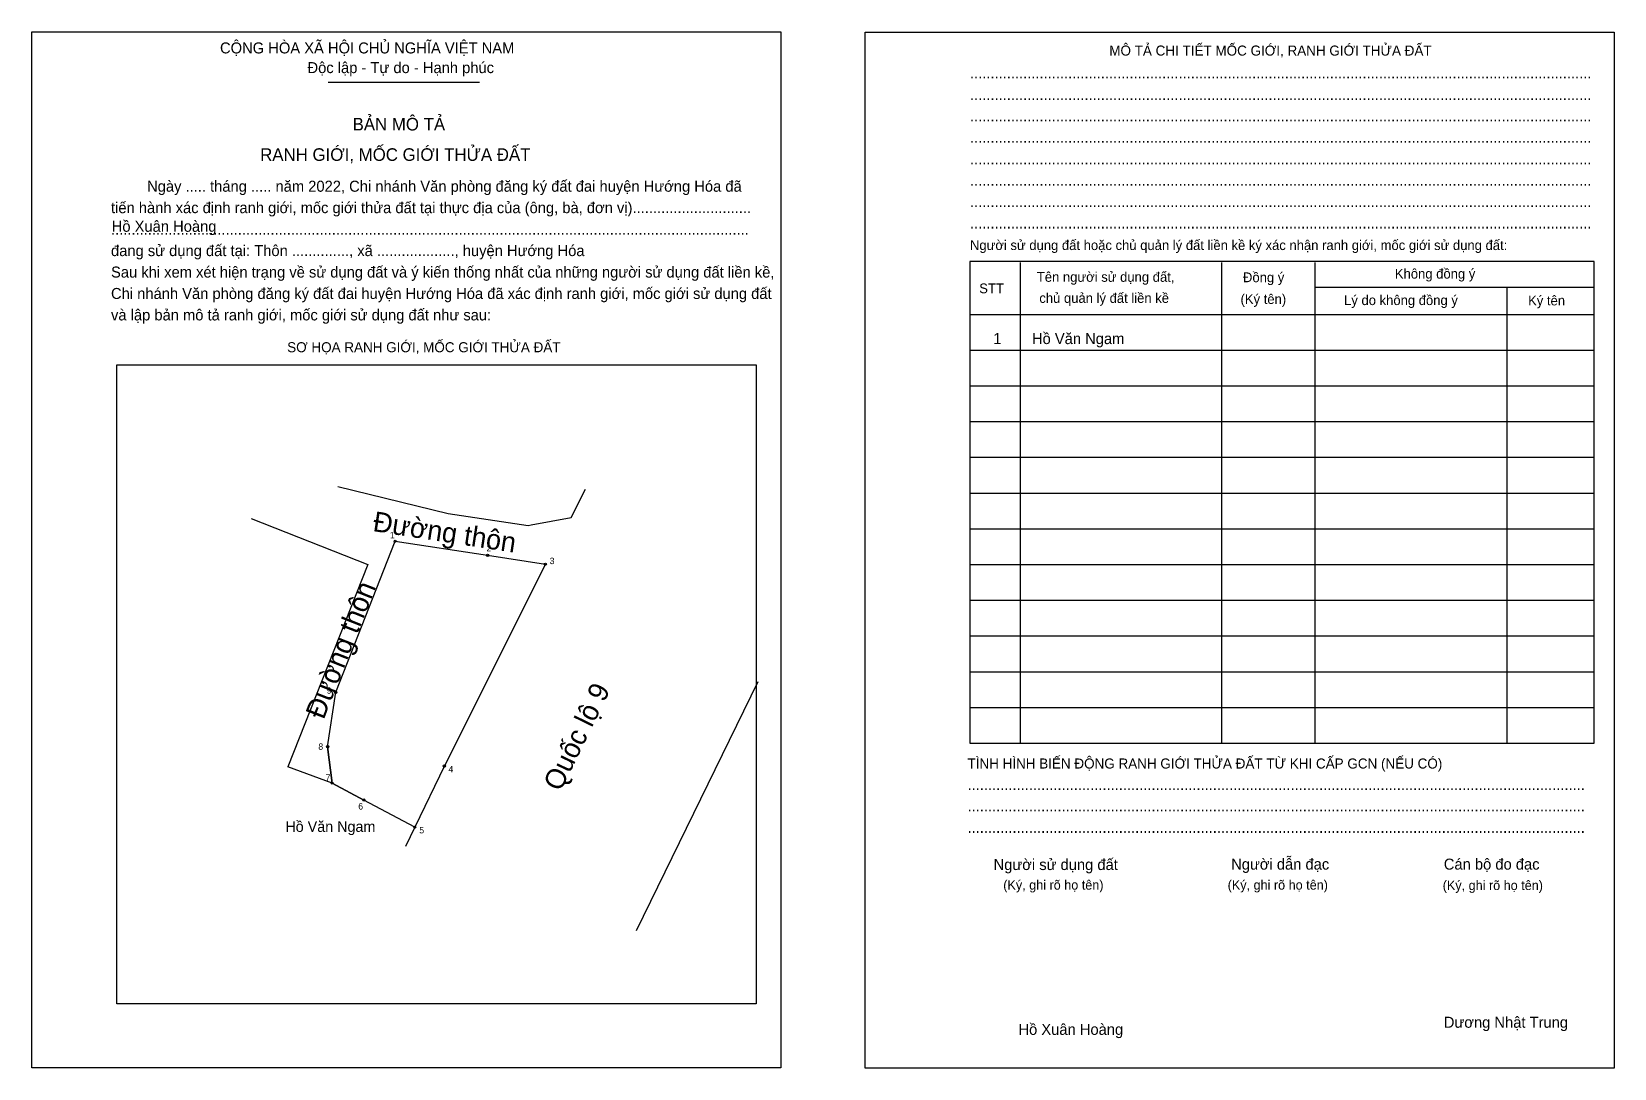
# Model space of a CAD drawing. Extents: x 545456 to 545654, y 1836513 to 1836642.
import ezdxf

# ---------------------------------------------------------------- set-up
doc = ezdxf.new("R2010")
doc.units = 0
for name, color, linetype in [('Level 1', 7, 'Continuous'), ('Level 10', 7, 'Continuous'), ('Level 11', 7, 'Continuous'), ('Level 2', 7, 'Continuous'), ('Level 23', 7, 'Continuous'), ('Level 25', 7, 'Continuous'), ('Level 27', 7, 'Continuous'), ('Level 36', 7, 'Continuous'), ('Level 52', 7, 'Continuous'), ('Level 55', 7, 'Continuous'), ('Level 6', 7, 'Continuous'), ('Level 9', 7, 'Continuous')]:
    doc.layers.add(name, color=color, linetype=linetype)

msp = doc.modelspace()

# ---------------------------------------------------------------- linework, layer by layer
at = {"layer": 'Level 1'}
for p, q in [((545455.62, 1836642.35), (545455.62, 1836642.35)), ((545559.84, 1836642.31), (545559.84, 1836642.31)), ((545492.68, 1836636.05), (545511.63, 1836636.05)), ((545579.21, 1836613.49), (545579.21, 1836553.4)), ((545604.41, 1836613.49), (545604.41, 1836553.4)), ((545616.07, 1836613.49), (545616.07, 1836553.4)), ((545616.07, 1836610.41), (545651.01, 1836610.41)), ((545640.06, 1836610.41), (545640.06, 1836553.4)), ((545572.95, 1836607.01), (545651.01, 1836607.01)), ((545572.95, 1836602.54), (545651.01, 1836602.54)), ((545466.26, 1836600.71), (545466.26, 1836600.71)), ((545572.95, 1836598.08), (545651.01, 1836598.08)), ((545572.95, 1836593.61), (545651.01, 1836593.61)), ((545572.95, 1836589.14), (545651.01, 1836589.14)), ((545572.95, 1836584.67), (545651.01, 1836584.67)), ((545572.95, 1836580.2), (545651.01, 1836580.2)), ((545572.95, 1836575.74), (545651.01, 1836575.74)), ((545572.95, 1836571.27), (545651.01, 1836571.27)), ((545572.95, 1836566.8), (545651.01, 1836566.8)), ((545572.95, 1836562.33), (545651.01, 1836562.33)), ((545572.95, 1836557.86), (545651.01, 1836557.86)), ((545546.23, 1836520.82), (545546.23, 1836520.82)), ((545549.3, 1836512.78), (545549.3, 1836512.78)), ((545653.52, 1836512.74), (545653.52, 1836512.74))]:
    msp.add_line(p, q, dxfattribs=at)
for points in [[(545651.01, 1836613.62), (545572.95, 1836613.62), (545572.95, 1836553.4), (545651.01, 1836553.4)], [(545466.26, 1836600.71), (545546.23, 1836600.71), (545546.23, 1836520.82), (545466.26, 1836520.82)]]:
    msp.add_lwpolyline(points, close=True, dxfattribs=at)
at = {"layer": 'Level 10'}
msp.add_line((545531.27, 1836529.99), (545546.45, 1836561.09), dxfattribs=at)
msp.add_lwpolyline([(545519.86, 1836575.77), (545507.22, 1836550.54), (545503.54, 1836542.9), (545497.16, 1836546.28), (545493.19, 1836548.39), (545492.63, 1836552.95), (545493.64, 1836559.75), (545501.08, 1836578.64), (545512.63, 1836576.88)], close=True, dxfattribs=at)
at = {"layer": 'Level 11'}
for p, q in [((545483.05, 1836581.5), (545497.66, 1836575.74)), ((545497.66, 1836575.74), (545487.65, 1836550.45))]:
    msp.add_line(p, q, dxfattribs=at)
for centre in [(545501.08, 1836578.64), (545512.63, 1836576.88), (545519.86, 1836575.77), (545519.86, 1836575.77), (545493.64, 1836559.75), (545492.63, 1836552.95), (545507.22, 1836550.54), (545493.19, 1836548.39), (545497.16, 1836546.28), (545503.54, 1836542.9)]:
    msp.add_circle(centre, 0.134, dxfattribs=at)
at = {"layer": 'Level 2'}
for points in [[(545455.62, 1836642.35), (545549.3, 1836642.35), (545549.3, 1836512.78), (545455.62, 1836512.78)], [(545559.84, 1836642.31), (545653.52, 1836642.31), (545653.52, 1836512.74), (545559.84, 1836512.74)]]:
    msp.add_lwpolyline(points, close=True, dxfattribs=at)
at = {"layer": 'Level 23'}
msp.add_lwpolyline([(545493.9, 1836585.47), (545507.68, 1836582.11), (545517.72, 1836580.61), (545518.09, 1836580.68), (545523.08, 1836581.62), (545524.89, 1836585.16)], dxfattribs=at)
at = {"layer": 'Level 25'}
for p, q in [((545492.63, 1836552.95), (545493.19, 1836548.39)), ((545493.19, 1836548.39), (545497.16, 1836546.28))]:
    msp.add_line(p, q, dxfattribs=at)
at = {"layer": 'Level 27'}
for p, q in [((545493.19, 1836548.39), (545487.65, 1836550.45)), ((545503.54, 1836542.9), (545502.38, 1836540.48))]:
    msp.add_line(p, q, dxfattribs=at)

# ---------------------------------------------------------------- texts
at = {"layer": 'Level 1'}
for s, height, p in [('CỘNG HÒA XÃ HỘI CHỦ NGHĨA VIỆT NAM', 1.3761, (545479.17, 1836639.63)), ('MÔ TẢ CHI TIẾT MỐC GIỚI, RANH GIỚI THỬA ĐẤT', 1.2581, (545590.37, 1836639.36)), ('Độc lập - Tự do - Hạnh phúc', 1.3761, (545490.11, 1836637.17)), ('........................................................................................................................................................', 1.37608, (545572.95, 1836636.5)), ('........................................................................................................................................................', 1.37608, (545572.95, 1836633.82)), ('BẢN MÔ TẢ', 1.573, (545495.75, 1836630)), ('........................................................................................................................................................', 1.37608, (545572.95, 1836631.14)), ('........................................................................................................................................................', 1.37608, (545572.95, 1836628.46)), ('RANH GIỚI, MỐC GIỚI THỬA ĐẤT', 1.5728, (545484.19, 1836626.2)), ('........................................................................................................................................................', 1.37608, (545572.95, 1836625.78)), ('Ngày ..... tháng ..... năm 2022, Chi nhánh Văn phòng đăng ký đất đai huyện Hướng Hóa đã', 1.3761, (545470.05, 1836622.34)), ('........................................................................................................................................................', 1.37608, (545572.95, 1836623.1)), ('tiến hành xác định ranh giới, mốc giới thửa đất tại thực địa của (ông, bà, đơn vị).............................', 1.37608, (545465.54, 1836619.66)), ('........................................................................................................................................................', 1.37608, (545572.95, 1836620.42)), ('............................................................................................................................................................', 1.37608, (545465.54, 1836616.98)), ('........................................................................................................................................................', 1.37608, (545572.95, 1836617.74)), ('đang sử dụng đất tại: Thôn .............., xã ..................., huyện Hướng Hóa', 1.3761, (545465.54, 1836614.29)), ('Người sử dụng đất hoặc chủ quản lý đất liền kề ký xác nhận ranh giới, mốc giới sử dụng đất:', 1.2189, (545572.95, 1836615.05)), ('Sau khi xem xét hiện trạng về sử dụng đất và ý kiến thống nhất của những người sử dụng đất liền kề,', 1.3761, (545465.54, 1836611.61)), ('Không đồng ý', 1.2189, (545626.08, 1836611.48)), ('STT', 1.219, (545574.11, 1836609.65)), ('Tên người sử dụng đất,', 1.2189, (545581.31, 1836611.08)), ('Đồng ý', 1.219, (545607.09, 1836611.03)), ('Chi nhánh Văn phòng đăng ký đất đai huyện Hướng Hóa đã xác định ranh giới, mốc giới sử dụng đất', 1.3761, (545465.54, 1836608.93)), ('chủ quản lý đất liền kề', 1.2189, (545581.62, 1836608.44)), ('(Ký tên)', 1.219, (545606.78, 1836608.31)), ('Lý do không đồng ý', 1.2189, (545619.73, 1836608.17)), ('Ký tên', 1.219, (545642.74, 1836608.13)), ('và lập bản mô tả ranh giới, mốc giới sử dụng đất như sau:', 1.3761, (545465.54, 1836606.25)), ('SƠ HỌA RANH GIỚI, MỐC GIỚI THỬA ĐẤT', 1.2581, (545487.57, 1836602.27)), ('TÌNH HÌNH BIẾN ĐỘNG RANH GIỚI THỬA ĐẤT TỪ KHI CẤP GCN (NẾU CÓ)', 1.2581, (545572.64, 1836550.22)), ('.......................................................................................................................................................', 1.37608, (545572.64, 1836547.54)), ('.......................................................................................................................................................', 1.37608, (545572.64, 1836544.86)), ('.......................................................................................................................................................', 1.37608, (545572.64, 1836542.18)), ('Người sử dụng đất', 1.3761, (545575.9, 1836537.53)), ('Người dẫn đạc', 1.3761, (545605.61, 1836537.58)), ('Cán bộ đo đạc', 1.3761, (545632.2, 1836537.58)), ('(Ký, ghi rõ họ tên)', 1.1796, (545577.11, 1836535.08)), ('(Ký, ghi rõ họ tên)', 1.1796, (545605.17, 1836535.08)), ('(Ký, ghi rõ họ tên)', 1.1796, (545632.06, 1836535.03)), ('Dương Nhật Trung', 1.3761, (545632.2, 1836517.81))]:
    msp.add_text(s, height=height, dxfattribs=at).set_placement(p)
at = {"layer": 'Level 10'}
for s, rotation, p in [('Đường thôn', 351.3251, (545498.19, 1836579.92)), ('Đường thôn', 68.5025, (545492.12, 1836556.24)), ('Quốc lộ 9', 63.9902, (545521.74, 1836547.24))]:
    msp.add_text(s, height=2.5, rotation=rotation, dxfattribs=at).set_placement(p)
at = {"layer": 'Level 36'}
msp.add_text('Hồ Văn Ngam', height=1.3404, dxfattribs=at).set_placement((545487.34, 1836542.3))
at = {"layer": 'Level 52'}
for s, height, p in [('1', 1.38, (545575.85, 1836603.29)), ('Hồ Văn Ngam', 1.3761, (545580.7, 1836603.29))]:
    msp.add_text(s, height=height, dxfattribs=at).set_placement(p)
at = {"layer": 'Level 55'}
for s, p in [('1', (545501.06, 1836578.64)), ('2', (545512.6, 1836576.88)), ('3', (545519.83, 1836575.77)), ('9', (545493.61, 1836559.75)), ('8', (545492.6, 1836552.95)), ('4', (545507.19, 1836550.54)), ('7', (545493.16, 1836548.39)), ('6', (545497.13, 1836546.28)), ('5', (545503.51, 1836542.9))]:
    msp.add_text(s, height=0.0894, dxfattribs=at).set_placement(p)
at = {"layer": 'Level 6'}
for p in [(545465.63, 1836617.33), (545579.01, 1836516.92)]:
    msp.add_text('Hồ Xuân Hoàng', height=1.3761, dxfattribs=at).set_placement(p)
at = {"layer": 'Level 9'}
for s, p in [('1', (545500.41, 1836579.01)), ('2', (545512.49, 1836577.36)), ('3', (545520.4, 1836575.78)), ('9', (545492.51, 1836559.58)), ('8', (545491.47, 1836552.56)), ('7', (545492.37, 1836548.69)), ('4', (545507.74, 1836549.74)), ('6', (545496.46, 1836545.09)), ('5', (545504.09, 1836542.11))]:
    msp.add_text(s, height=0.804, dxfattribs=at).set_placement(p)

doc.saveas('drawing.dxf')
